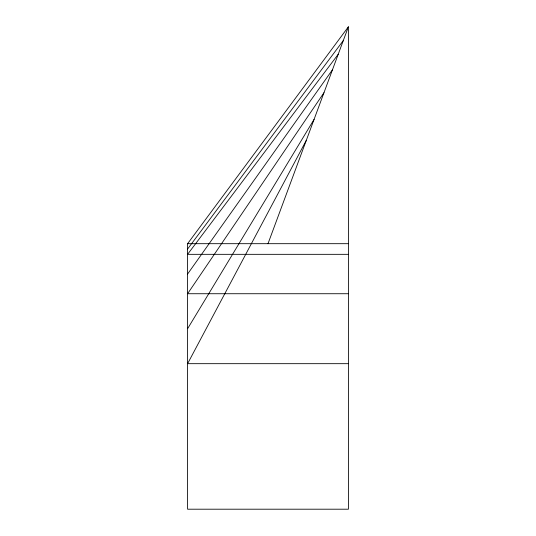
<?xml version="1.0" encoding="UTF-8"?>
<svg xmlns="http://www.w3.org/2000/svg" width="536" height="536" viewBox="0 0 536 536"><rect width="100%" height="100%" fill="white"/><g stroke="black" fill="none" stroke-linecap="round" stroke-linejoin="round"><path stroke-width="0.8" d="M268 243.686L348.4 26.8L348.4 509.2L187.6 509.2L187.6 243.686L348.4 26.8M306.304 140.352L187.6 363.676L348.4 363.676M187.6 328.702L314.076 119.394M323.972 92.701L187.6 293.728L348.4 293.728M187.6 274.03L332.474 69.767M187.6 249.012L343.301 40.548M338.209 54.297L187.6 254.332L348.4 254.332M187.6 243.686L348.4 243.686"/></g></svg>
